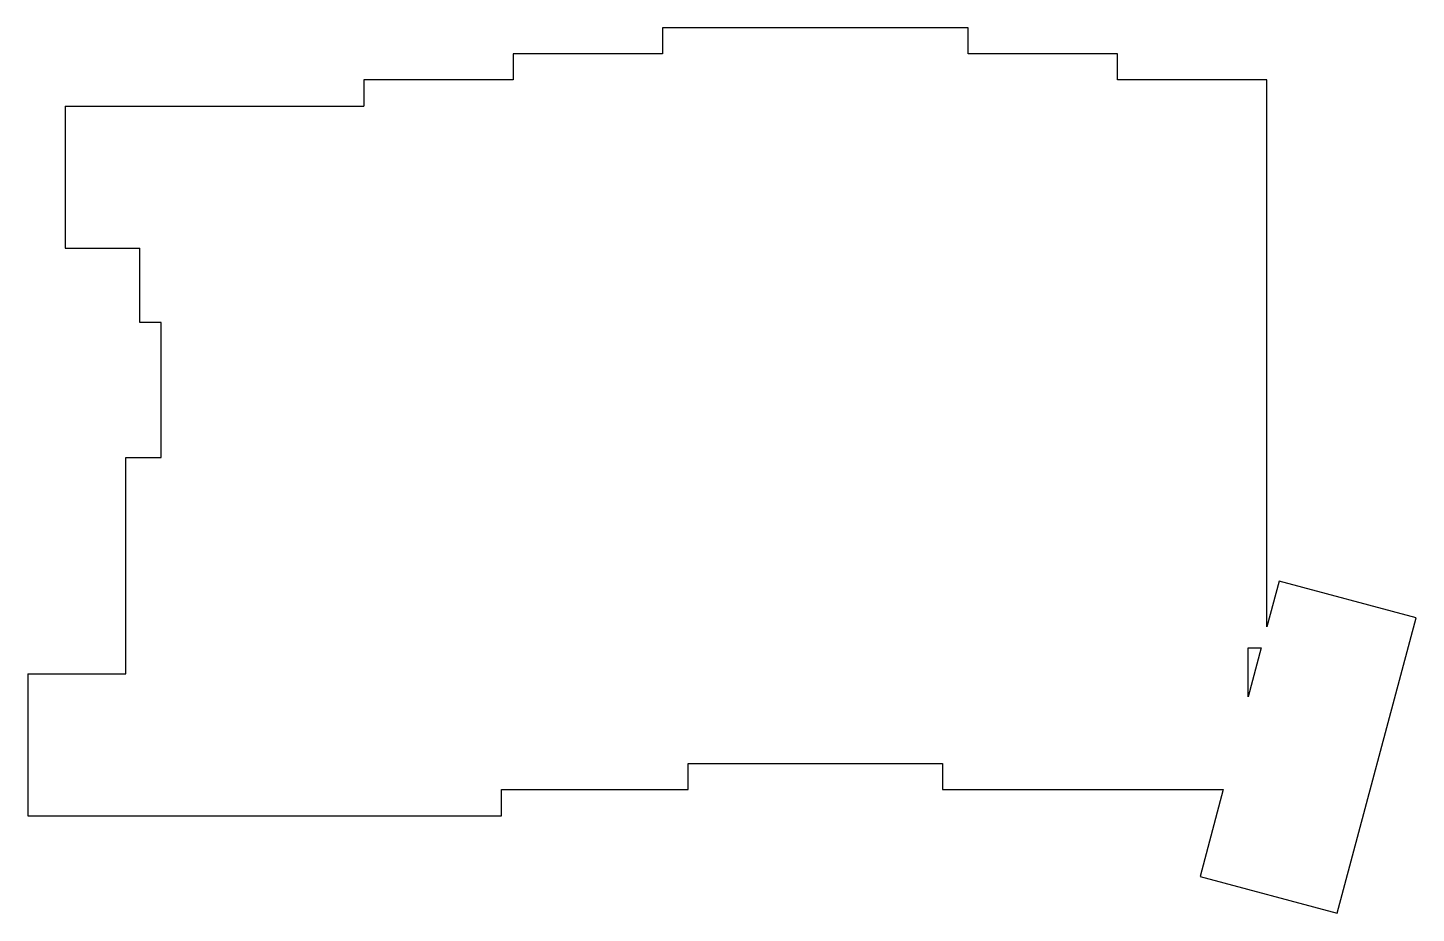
# Model space of a CAD drawing. Header units: millimetres. Extents: x -26 to 161, y -42 to 77.
import ezdxf

# ---------------------------------------------------------------- set-up
doc = ezdxf.new("R2010")
doc.units = ezdxf.units.MM

msp = doc.modelspace()

# ---------------------------------------------------------------- linework, layer by layer
at = {"linetype": 'CONTINUOUS'}
for p, q in [((100.72, 77.17), (59.67, 77.17)), ((59.67, 77.17), (59.67, 73.67)), ((100.72, 73.67), (100.72, 77.17)), ((59.67, 73.67), (39.62, 73.67)), ((39.62, 73.67), (39.62, 70.17)), ((120.78, 73.67), (100.72, 73.67)), ((120.78, 70.17), (120.78, 73.67)), ((39.62, 70.17), (19.57, 70.17)), ((19.57, 70.17), (19.57, 66.67)), ((140.82, 70.17), (120.78, 70.17)), ((140.82, -3.23), (140.82, 70.17)), ((-20.52, 66.67), (19.57, 66.67)), ((-20.52, 66.67), (-20.52, 47.62)), ((-20.52, 47.62), (-10.47, 47.62)), ((-10.47, 37.62), (-10.47, 47.62)), ((-7.62, 37.62), (-10.47, 37.62)), ((-7.62, 19.52), (-7.62, 37.62)), ((-12.38, -9.53), (-12.38, 19.52)), ((-12.38, 19.52), (-7.62, 19.52)), ((142.48, 2.93), (140.82, -3.23)), ((160.88, -2), (142.48, 2.93)), ((150.25, -41.65), (160.88, -2)), ((138.32, -6.03), (140.08, -6.03)), ((138.32, -12.59), (138.32, -6.03)), ((140.08, -6.03), (138.32, -12.59)), ((-25.54, -9.53), (-12.38, -9.53)), ((-25.54, -9.53), (-25.54, -28.57)), ((63.13, -25.07), (63.13, -21.57)), ((63.13, -21.57), (97.27, -21.57)), ((97.27, -21.57), (97.27, -25.07)), ((38.07, -28.57), (38.07, -25.07)), ((38.07, -25.07), (63.13, -25.07)), ((97.27, -25.07), (134.97, -25.07)), ((134.97, -25.07), (131.85, -36.72)), ((-25.54, -28.57), (38.07, -28.57)), ((131.85, -36.72), (150.25, -41.65))]:
    msp.add_line(p, q, dxfattribs=at)

doc.saveas('drawing.dxf')
